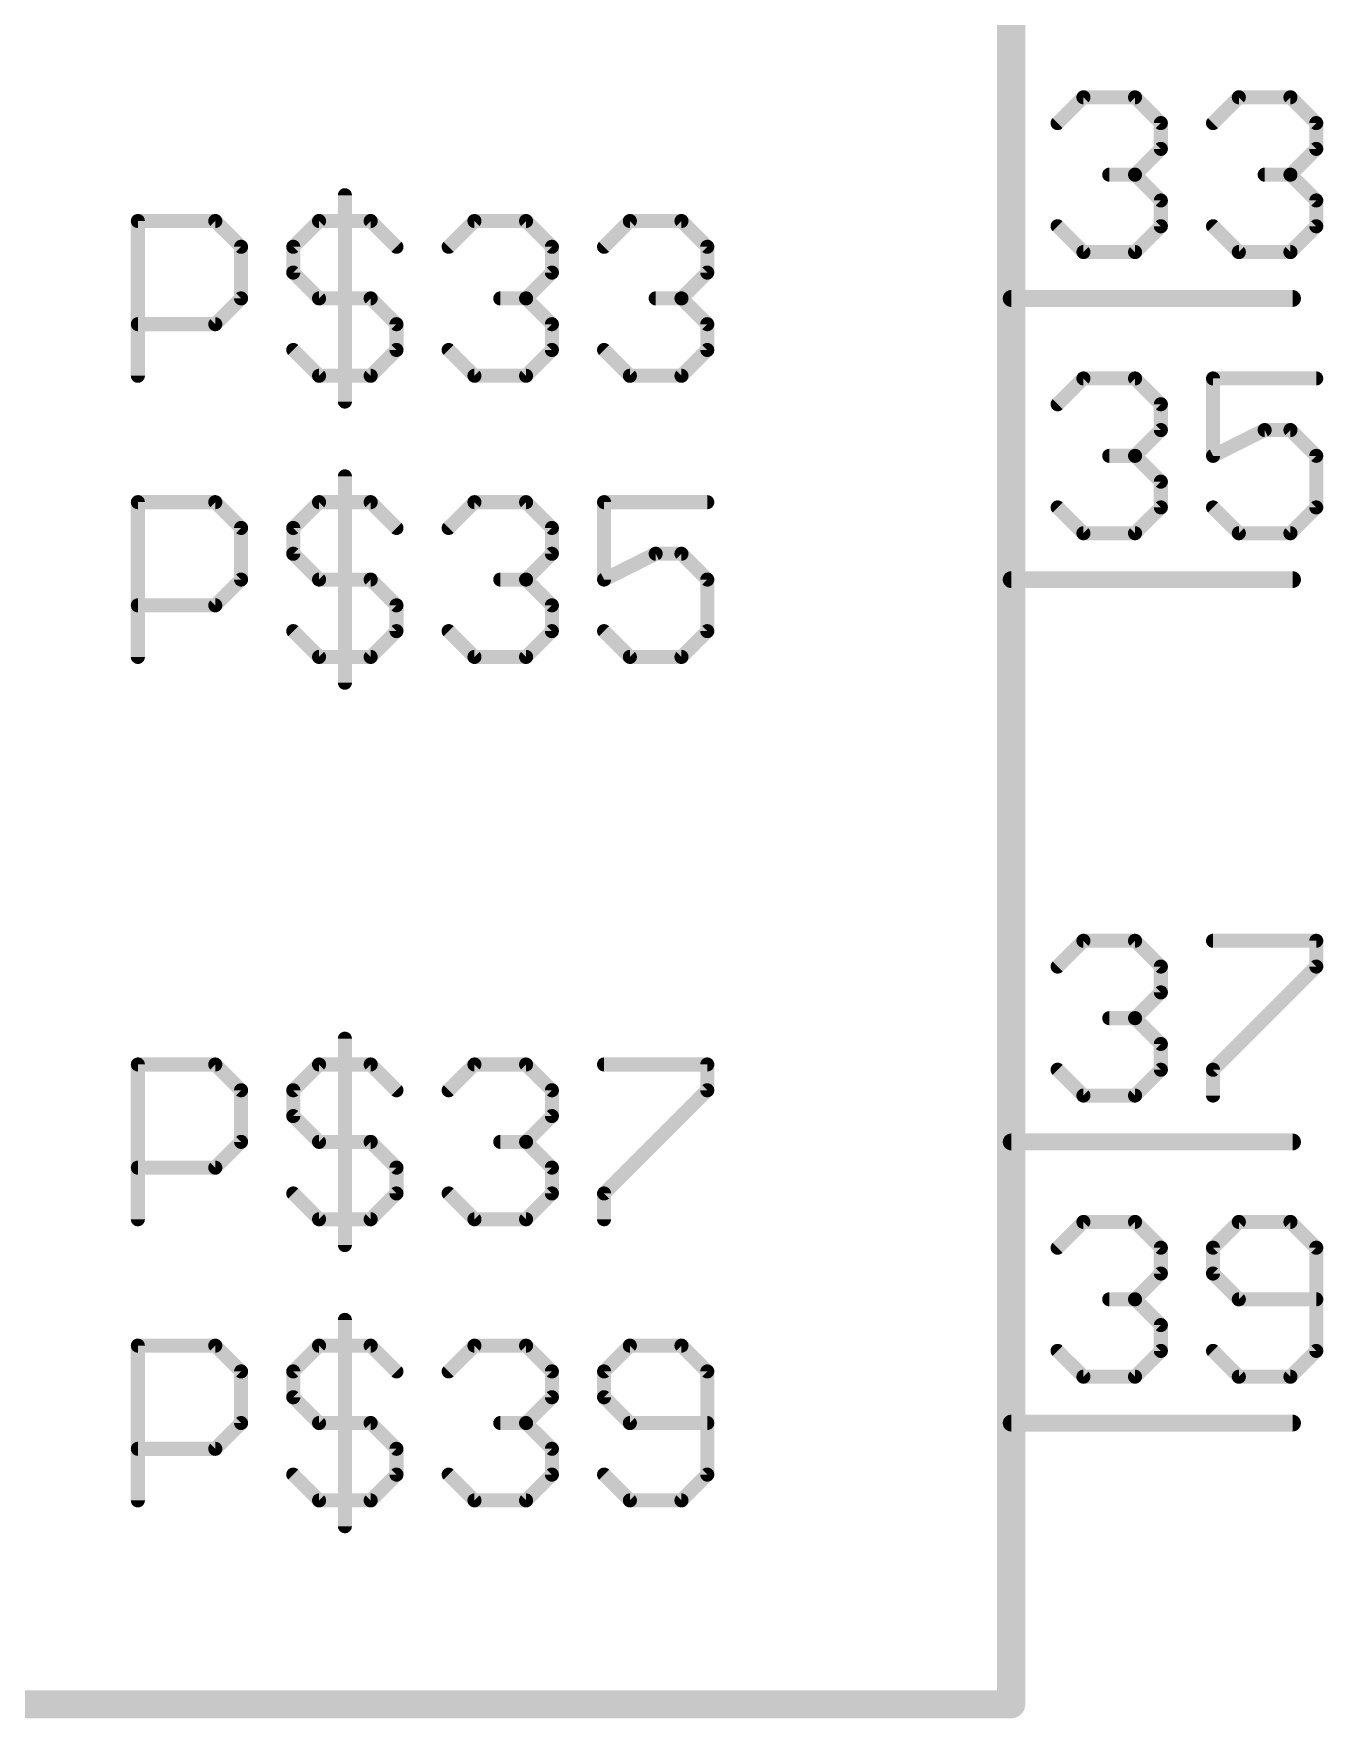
# Model space of a CAD drawing. Extents: x -72 to 265, y -97 to 216.
# Drawn here: x -3.75 to 7.9, y 131.95 to 147.17 of the extents above; entities that cross this region are included whole.
import ezdxf

# ---------------------------------------------------------------- set-up
doc = ezdxf.new("R2010")
doc.units = 0
doc.layers.add('94', color=14, linetype='CONTINUOUS')
doc.layers.add('95', color=251, linetype='CONTINUOUS')

msp = doc.modelspace()

# ---------------------------------------------------------------- linework, layer by layer
at = {"layer": '94'}
for points, const_width in [([(5.08, 132.08), (5.08, 215.9)], 0.254), ([(7.62, 144.78), (5.08, 144.78)], 0.1524), ([(7.62, 142.24), (5.08, 142.24)], 0.1524), ([(7.62, 137.16), (5.08, 137.16)], 0.1524), ([(7.62, 134.62), (5.08, 134.62)], 0.1524), ([(-22.86, 132.08), (5.08, 132.08)], 0.254)]:
    msp.add_lwpolyline(points, dxfattribs=dict(at, const_width=const_width))
for points, const_width in [([(5.08, 144.8181, 1), (5.08, 144.7419)], 0.0762), ([(7.62, 144.7419, 1), (7.62, 144.8181)], 0.0762), ([(5.08, 142.2781, 1), (5.08, 142.2019)], 0.0762), ([(7.62, 142.2019, 1), (7.62, 142.2781)], 0.0762), ([(5.08, 137.1981, 1), (5.08, 137.1219)], 0.0762), ([(7.62, 137.1219, 1), (7.62, 137.1981)], 0.0762), ([(5.08, 134.6581, 1), (5.08, 134.5819)], 0.0762), ([(7.62, 134.5819, 1), (7.62, 134.6581)], 0.0762), ([(5.0165, 132.08, 1), (5.1435, 132.08)], 0.127), ([(5.08, 132.0165, 1), (5.08, 132.1435)], 0.127)]:
    msp.add_lwpolyline(points, format="xyb", dxfattribs=dict(at, const_width=const_width))
at = {"layer": '95', "const_width": 0.127}
for points in [[(5.4991, 146.3643), (5.7321, 146.5973)], [(5.7321, 146.5973), (6.1982, 146.5973)], [(6.1982, 146.5973), (6.4312, 146.3643)], [(6.9024, 146.3643), (7.1354, 146.5973)], [(7.1354, 146.5973), (7.6015, 146.5973)], [(7.6015, 146.5973), (7.8345, 146.3643)], [(6.4312, 146.3643), (6.4312, 146.1312)], [(7.8345, 146.3643), (7.8345, 146.1312)], [(6.4312, 146.1312), (6.1982, 145.8982)], [(7.8345, 146.1312), (7.6015, 145.8982)], [(6.1982, 145.8982), (5.9652, 145.8982)], [(6.1982, 145.8982), (6.4312, 145.6652)], [(7.6015, 145.8982), (7.3684, 145.8982)], [(7.6015, 145.8982), (7.8345, 145.6652)], [(-0.9371, 145.7127), (-0.9371, 143.8485)], [(6.4312, 145.6652), (6.4312, 145.4321)], [(7.8345, 145.6652), (7.8345, 145.4321)], [(-2.8064, 144.0815), (-2.8064, 145.4797)], [(-2.8064, 145.4797), (-2.1073, 145.4797)], [(-2.1073, 145.4797), (-1.8743, 145.2467)], [(-1.4031, 145.2467), (-1.1701, 145.4797)], [(-1.1701, 145.4797), (-0.704, 145.4797)], [(-0.704, 145.4797), (-0.471, 145.2467)], [(0.0001, 145.2467), (0.2332, 145.4797)], [(0.2332, 145.4797), (0.6992, 145.4797)], [(0.6992, 145.4797), (0.9323, 145.2467)], [(1.4034, 145.2467), (1.6365, 145.4797)], [(1.6365, 145.4797), (2.1025, 145.4797)], [(2.1025, 145.4797), (2.3355, 145.2467)], [(5.7321, 145.1991), (5.4991, 145.4321)], [(6.4312, 145.4321), (6.1982, 145.1991)], [(7.1354, 145.1991), (6.9024, 145.4321)], [(7.8345, 145.4321), (7.6015, 145.1991)], [(-1.8743, 145.2467), (-1.8743, 144.7806)], [(-1.4031, 145.0136), (-1.4031, 145.2467)], [(0.9323, 145.2467), (0.9323, 145.0136)], [(2.3355, 145.2467), (2.3355, 145.0136)], [(6.1982, 145.1991), (5.7321, 145.1991)], [(7.6015, 145.1991), (7.1354, 145.1991)], [(-1.1701, 144.7806), (-1.4031, 145.0136)], [(0.9323, 145.0136), (0.6992, 144.7806)], [(2.3355, 145.0136), (2.1025, 144.7806)], [(-1.8743, 144.7806), (-2.1073, 144.5476)], [(-0.704, 144.7806), (-1.1701, 144.7806)], [(-0.471, 144.5476), (-0.704, 144.7806)], [(0.6992, 144.7806), (0.4662, 144.7806)], [(0.6992, 144.7806), (0.9323, 144.5476)], [(2.1025, 144.7806), (1.8695, 144.7806)], [(2.1025, 144.7806), (2.3355, 144.5476)], [(-2.1073, 144.5476), (-2.8064, 144.5476)], [(-0.471, 144.3145), (-0.471, 144.5476)], [(0.9323, 144.5476), (0.9323, 144.3145)], [(2.3355, 144.5476), (2.3355, 144.3145)], [(-1.4031, 144.3145), (-1.1701, 144.0815)], [(-0.704, 144.0815), (-0.471, 144.3145)], [(0.2332, 144.0815), (0.0001, 144.3145)], [(0.9323, 144.3145), (0.6992, 144.0815)], [(1.6365, 144.0815), (1.4034, 144.3145)], [(2.3355, 144.3145), (2.1025, 144.0815)], [(-1.1701, 144.0815), (-0.704, 144.0815)], [(0.6992, 144.0815), (0.2332, 144.0815)], [(2.1025, 144.0815), (1.6365, 144.0815)], [(5.4991, 143.8243), (5.7321, 144.0573)], [(5.7321, 144.0573), (6.1982, 144.0573)], [(6.1982, 144.0573), (6.4312, 143.8243)], [(7.8345, 144.0573), (6.9024, 144.0573)], [(6.9024, 144.0573), (6.9024, 143.3582)], [(6.4312, 143.8243), (6.4312, 143.5912)], [(6.4312, 143.5912), (6.1982, 143.3582)], [(6.9024, 143.3582), (7.3684, 143.5912)], [(7.3684, 143.5912), (7.6015, 143.5912)], [(7.6015, 143.5912), (7.8345, 143.3582)], [(6.1982, 143.3582), (5.9652, 143.3582)], [(6.1982, 143.3582), (6.4312, 143.1252)], [(7.8345, 143.3582), (7.8345, 142.8921)], [(-0.9371, 143.1727), (-0.9371, 141.3085)], [(6.4312, 143.1252), (6.4312, 142.8921)], [(-2.8064, 141.5415), (-2.8064, 142.9397)], [(-2.8064, 142.9397), (-2.1073, 142.9397)], [(-2.1073, 142.9397), (-1.8743, 142.7067)], [(-1.4031, 142.7067), (-1.1701, 142.9397)], [(-1.1701, 142.9397), (-0.704, 142.9397)], [(-0.704, 142.9397), (-0.471, 142.7067)], [(0.0001, 142.7067), (0.2332, 142.9397)], [(0.2332, 142.9397), (0.6992, 142.9397)], [(0.6992, 142.9397), (0.9323, 142.7067)], [(2.3355, 142.9397), (1.4034, 142.9397)], [(1.4034, 142.9397), (1.4034, 142.2406)], [(5.7321, 142.6591), (5.4991, 142.8921)], [(6.4312, 142.8921), (6.1982, 142.6591)], [(7.1354, 142.6591), (6.9024, 142.8921)], [(7.8345, 142.8921), (7.6015, 142.6591)], [(-1.8743, 142.7067), (-1.8743, 142.2406)], [(-1.4031, 142.4736), (-1.4031, 142.7067)], [(0.9323, 142.7067), (0.9323, 142.4736)], [(6.1982, 142.6591), (5.7321, 142.6591)], [(7.6015, 142.6591), (7.1354, 142.6591)], [(-1.1701, 142.2406), (-1.4031, 142.4736)], [(0.9323, 142.4736), (0.6992, 142.2406)], [(1.4034, 142.2406), (1.8695, 142.4736)], [(1.8695, 142.4736), (2.1025, 142.4736)], [(2.1025, 142.4736), (2.3355, 142.2406)], [(-1.8743, 142.2406), (-2.1073, 142.0076)], [(-0.704, 142.2406), (-1.1701, 142.2406)], [(-0.471, 142.0076), (-0.704, 142.2406)], [(0.6992, 142.2406), (0.4662, 142.2406)], [(0.6992, 142.2406), (0.9323, 142.0076)], [(2.3355, 142.2406), (2.3355, 141.7745)], [(-2.1073, 142.0076), (-2.8064, 142.0076)], [(-0.471, 141.7745), (-0.471, 142.0076)], [(0.9323, 142.0076), (0.9323, 141.7745)], [(-1.4031, 141.7745), (-1.1701, 141.5415)], [(-0.704, 141.5415), (-0.471, 141.7745)], [(0.2332, 141.5415), (0.0001, 141.7745)], [(0.9323, 141.7745), (0.6992, 141.5415)], [(1.6365, 141.5415), (1.4034, 141.7745)], [(2.3355, 141.7745), (2.1025, 141.5415)], [(-1.1701, 141.5415), (-0.704, 141.5415)], [(0.6992, 141.5415), (0.2332, 141.5415)], [(2.1025, 141.5415), (1.6365, 141.5415)], [(5.4991, 138.7443), (5.7321, 138.9773)], [(5.7321, 138.9773), (6.1982, 138.9773)], [(6.1982, 138.9773), (6.4312, 138.7443)], [(6.9024, 138.9773), (7.8345, 138.9773)], [(7.8345, 138.9773), (7.8345, 138.7443)], [(6.4312, 138.7443), (6.4312, 138.5112)], [(7.8345, 138.7443), (6.9024, 137.8121)], [(6.4312, 138.5112), (6.1982, 138.2782)], [(6.1982, 138.2782), (5.9652, 138.2782)], [(6.1982, 138.2782), (6.4312, 138.0452)], [(-0.9371, 138.0927), (-0.9371, 136.2285)], [(6.4312, 138.0452), (6.4312, 137.8121)], [(-2.8064, 136.4615), (-2.8064, 137.8597)], [(-2.8064, 137.8597), (-2.1073, 137.8597)], [(-2.1073, 137.8597), (-1.8743, 137.6267)], [(-1.4031, 137.6267), (-1.1701, 137.8597)], [(-1.1701, 137.8597), (-0.704, 137.8597)], [(-0.704, 137.8597), (-0.471, 137.6267)], [(0.0001, 137.6267), (0.2332, 137.8597)], [(0.2332, 137.8597), (0.6992, 137.8597)], [(0.6992, 137.8597), (0.9323, 137.6267)], [(1.4034, 137.8597), (2.3355, 137.8597)], [(2.3355, 137.8597), (2.3355, 137.6267)], [(5.7321, 137.5791), (5.4991, 137.8121)], [(6.4312, 137.8121), (6.1982, 137.5791)], [(6.9024, 137.8121), (6.9024, 137.5791)], [(-1.8743, 137.6267), (-1.8743, 137.1606)], [(-1.4031, 137.3936), (-1.4031, 137.6267)], [(0.9323, 137.6267), (0.9323, 137.3936)], [(2.3355, 137.6267), (1.4034, 136.6945)], [(6.1982, 137.5791), (5.7321, 137.5791)], [(-1.1701, 137.1606), (-1.4031, 137.3936)], [(0.9323, 137.3936), (0.6992, 137.1606)], [(-1.8743, 137.1606), (-2.1073, 136.9276)], [(-0.704, 137.1606), (-1.1701, 137.1606)], [(-0.471, 136.9276), (-0.704, 137.1606)], [(0.6992, 137.1606), (0.4662, 137.1606)], [(0.6992, 137.1606), (0.9323, 136.9276)], [(-2.1073, 136.9276), (-2.8064, 136.9276)], [(-0.471, 136.6945), (-0.471, 136.9276)], [(0.9323, 136.9276), (0.9323, 136.6945)], [(-1.4031, 136.6945), (-1.1701, 136.4615)], [(-0.704, 136.4615), (-0.471, 136.6945)], [(0.2332, 136.4615), (0.0001, 136.6945)], [(0.9323, 136.6945), (0.6992, 136.4615)], [(1.4034, 136.6945), (1.4034, 136.4615)], [(-1.1701, 136.4615), (-0.704, 136.4615)], [(0.6992, 136.4615), (0.2332, 136.4615)], [(5.4991, 136.2043), (5.7321, 136.4373)], [(5.7321, 136.4373), (6.1982, 136.4373)], [(6.1982, 136.4373), (6.4312, 136.2043)], [(7.1354, 136.4373), (6.9024, 136.2043)], [(7.6015, 136.4373), (7.1354, 136.4373)], [(7.8345, 136.2043), (7.6015, 136.4373)], [(6.4312, 136.2043), (6.4312, 135.9712)], [(6.9024, 136.2043), (6.9024, 135.9712)], [(7.8345, 135.2721), (7.8345, 136.2043)], [(6.4312, 135.9712), (6.1982, 135.7382)], [(6.9024, 135.9712), (7.1354, 135.7382)], [(6.1982, 135.7382), (5.9652, 135.7382)], [(6.1982, 135.7382), (6.4312, 135.5052)], [(7.1354, 135.7382), (7.8345, 135.7382)], [(-0.9371, 135.5527), (-0.9371, 133.6885)], [(6.4312, 135.5052), (6.4312, 135.2721)], [(-2.8064, 133.9215), (-2.8064, 135.3197)], [(-2.8064, 135.3197), (-2.1073, 135.3197)], [(-2.1073, 135.3197), (-1.8743, 135.0867)], [(-1.4031, 135.0867), (-1.1701, 135.3197)], [(-1.1701, 135.3197), (-0.704, 135.3197)], [(-0.704, 135.3197), (-0.471, 135.0867)], [(0.0001, 135.0867), (0.2332, 135.3197)], [(0.2332, 135.3197), (0.6992, 135.3197)], [(0.6992, 135.3197), (0.9323, 135.0867)], [(1.6365, 135.3197), (1.4034, 135.0867)], [(2.1025, 135.3197), (1.6365, 135.3197)], [(2.3355, 135.0867), (2.1025, 135.3197)], [(5.7321, 135.0391), (5.4991, 135.2721)], [(6.4312, 135.2721), (6.1982, 135.0391)], [(6.9024, 135.2721), (7.1354, 135.0391)], [(7.6015, 135.0391), (7.8345, 135.2721)], [(-1.8743, 135.0867), (-1.8743, 134.6206)], [(-1.4031, 134.8536), (-1.4031, 135.0867)], [(0.9323, 135.0867), (0.9323, 134.8536)], [(1.4034, 135.0867), (1.4034, 134.8536)], [(2.3355, 134.1545), (2.3355, 135.0867)], [(6.1982, 135.0391), (5.7321, 135.0391)], [(7.1354, 135.0391), (7.6015, 135.0391)], [(-1.1701, 134.6206), (-1.4031, 134.8536)], [(0.9323, 134.8536), (0.6992, 134.6206)], [(1.4034, 134.8536), (1.6365, 134.6206)], [(-1.8743, 134.6206), (-2.1073, 134.3876)], [(-0.704, 134.6206), (-1.1701, 134.6206)], [(-0.471, 134.3876), (-0.704, 134.6206)], [(0.6992, 134.6206), (0.4662, 134.6206)], [(0.6992, 134.6206), (0.9323, 134.3876)], [(1.6365, 134.6206), (2.3355, 134.6206)], [(-2.1073, 134.3876), (-2.8064, 134.3876)], [(-0.471, 134.1545), (-0.471, 134.3876)], [(0.9323, 134.3876), (0.9323, 134.1545)], [(-1.4031, 134.1545), (-1.1701, 133.9215)], [(-0.704, 133.9215), (-0.471, 134.1545)], [(0.2332, 133.9215), (0.0001, 134.1545)], [(0.9323, 134.1545), (0.6992, 133.9215)], [(1.4034, 134.1545), (1.6365, 133.9215)], [(2.1025, 133.9215), (2.3355, 134.1545)], [(-1.1701, 133.9215), (-0.704, 133.9215)], [(0.6992, 133.9215), (0.2332, 133.9215)], [(1.6365, 133.9215), (2.1025, 133.9215)]]:
    msp.add_lwpolyline(points, dxfattribs=at)
at = {"layer": '95', "const_width": 0.0635}
for points in [[(5.7321, 146.629, 1), (5.7321, 146.5655)], [(5.7546, 146.5748, 1), (5.7097, 146.6197)], [(6.2206, 146.6197, 1), (6.1757, 146.5748)], [(6.1982, 146.5655, 1), (6.1982, 146.629)], [(7.1354, 146.629, 1), (7.1354, 146.5655)], [(7.1579, 146.5748, 1), (7.113, 146.6197)], [(7.6239, 146.6197, 1), (7.579, 146.5748)], [(7.6015, 146.5655, 1), (7.6015, 146.629)], [(5.4766, 146.3867, 1), (5.5216, 146.3418)], [(6.463, 146.3643, 1), (6.3995, 146.3643)], [(6.4088, 146.3418, 1), (6.4537, 146.3867)], [(6.8799, 146.3867, 1), (6.9248, 146.3418)], [(7.8663, 146.3643, 1), (7.8028, 146.3643)], [(7.8121, 146.3418, 1), (7.857, 146.3867)], [(6.3995, 146.1312, 1), (6.463, 146.1312)], [(6.4537, 146.1088, 1), (6.4088, 146.1537)], [(7.8028, 146.1312, 1), (7.8663, 146.1312)], [(7.857, 146.1088, 1), (7.8121, 146.1537)], [(5.9652, 145.9299, 1), (5.9652, 145.8664)], [(6.2206, 145.9206, 1), (6.1757, 145.8757)], [(6.1757, 145.9206, 1), (6.2206, 145.8757)], [(6.1982, 145.8664, 1), (6.1982, 145.9299)], [(7.3684, 145.9299, 1), (7.3684, 145.8664)], [(7.6239, 145.9206, 1), (7.579, 145.8757)], [(7.579, 145.9206, 1), (7.6239, 145.8757)], [(7.6015, 145.8664, 1), (7.6015, 145.9299)], [(-0.9053, 145.7127, 1), (-0.9688, 145.7127)], [(6.463, 145.6652, 1), (6.3995, 145.6652)], [(6.4088, 145.6427, 1), (6.4537, 145.6876)], [(7.8663, 145.6652, 1), (7.8028, 145.6652)], [(7.8121, 145.6427, 1), (7.857, 145.6876)], [(-2.7747, 145.4797, 1), (-2.8382, 145.4797)], [(-2.8064, 145.5114, 1), (-2.8064, 145.4479)], [(-2.0849, 145.5021, 1), (-2.1298, 145.4572)], [(-2.1073, 145.4479, 1), (-2.1073, 145.5114)], [(-1.1701, 145.5114, 1), (-1.1701, 145.4479)], [(-1.1477, 145.4572, 1), (-1.1926, 145.5021)], [(-0.6816, 145.5021, 1), (-0.7265, 145.4572)], [(-0.704, 145.4479, 1), (-0.704, 145.5114)], [(0.2332, 145.5114, 1), (0.2332, 145.4479)], [(0.2556, 145.4572, 1), (0.2107, 145.5021)], [(0.7217, 145.5021, 1), (0.6768, 145.4572)], [(0.6992, 145.4479, 1), (0.6992, 145.5114)], [(1.6365, 145.5114, 1), (1.6365, 145.4479)], [(1.6589, 145.4572, 1), (1.614, 145.5021)], [(2.125, 145.5021, 1), (2.0801, 145.4572)], [(2.1025, 145.4479, 1), (2.1025, 145.5114)], [(5.5216, 145.4546, 1), (5.4766, 145.4097)], [(6.4537, 145.4097, 1), (6.4088, 145.4546)], [(6.9248, 145.4546, 1), (6.8799, 145.4097)], [(7.857, 145.4097, 1), (7.8121, 145.4546)], [(6.3995, 145.4321, 1), (6.463, 145.4321)], [(7.8028, 145.4321, 1), (7.8663, 145.4321)], [(-1.8425, 145.2467, 1), (-1.906, 145.2467)], [(-1.8967, 145.2242, 1), (-1.8518, 145.2691)], [(-1.3714, 145.2467, 1), (-1.4349, 145.2467)], [(-1.4256, 145.2691, 1), (-1.3807, 145.2242)], [(-0.4935, 145.2242, 1), (-0.4486, 145.2691)], [(-0.0223, 145.2691, 1), (0.0226, 145.2242)], [(0.964, 145.2467, 1), (0.9005, 145.2467)], [(0.9098, 145.2242, 1), (0.9547, 145.2691)], [(1.381, 145.2691, 1), (1.4259, 145.2242)], [(2.3673, 145.2467, 1), (2.3038, 145.2467)], [(2.3131, 145.2242, 1), (2.358, 145.2691)], [(5.7321, 145.2309, 1), (5.7321, 145.1674)], [(5.7097, 145.1766, 1), (5.7546, 145.2216)], [(6.1757, 145.2216, 1), (6.2206, 145.1766)], [(6.1982, 145.1674, 1), (6.1982, 145.2309)], [(7.1354, 145.2309, 1), (7.1354, 145.1674)], [(7.113, 145.1766, 1), (7.1579, 145.2216)], [(7.579, 145.2216, 1), (7.6239, 145.1766)], [(7.6015, 145.1674, 1), (7.6015, 145.2309)], [(-1.4349, 145.0136, 1), (-1.3714, 145.0136)], [(-1.3807, 145.0361, 1), (-1.4256, 144.9912)], [(0.9005, 145.0136, 1), (0.964, 145.0136)], [(0.9547, 144.9912, 1), (0.9098, 145.0361)], [(2.3038, 145.0136, 1), (2.3673, 145.0136)], [(2.358, 144.9912, 1), (2.3131, 145.0361)], [(-1.906, 144.7806, 1), (-1.8425, 144.7806)], [(-1.8518, 144.7581, 1), (-1.8967, 144.803)], [(-1.1701, 144.8123, 1), (-1.1701, 144.7488)], [(-1.1926, 144.7581, 1), (-1.1477, 144.803)], [(-0.6816, 144.803, 1), (-0.7265, 144.7581)], [(-0.704, 144.7488, 1), (-0.704, 144.8123)], [(0.4662, 144.8123, 1), (0.4662, 144.7488)], [(0.7217, 144.803, 1), (0.6768, 144.7581)], [(0.6768, 144.803, 1), (0.7217, 144.7581)], [(0.6992, 144.7488, 1), (0.6992, 144.8123)], [(1.8695, 144.8123, 1), (1.8695, 144.7488)], [(2.125, 144.803, 1), (2.0801, 144.7581)], [(2.0801, 144.803, 1), (2.125, 144.7581)], [(2.1025, 144.7488, 1), (2.1025, 144.8123)], [(-2.8064, 144.5793, 1), (-2.8064, 144.5158)], [(-2.1298, 144.57, 1), (-2.0849, 144.5251)], [(-2.1073, 144.5158, 1), (-2.1073, 144.5793)], [(-0.4393, 144.5476, 1), (-0.5028, 144.5476)], [(-0.4935, 144.5251, 1), (-0.4486, 144.57)], [(0.964, 144.5476, 1), (0.9005, 144.5476)], [(0.9098, 144.5251, 1), (0.9547, 144.57)], [(2.3673, 144.5476, 1), (2.3038, 144.5476)], [(2.3131, 144.5251, 1), (2.358, 144.57)], [(-1.3807, 144.337, 1), (-1.4256, 144.2921)], [(-0.5028, 144.3145, 1), (-0.4393, 144.3145)], [(-0.4486, 144.2921, 1), (-0.4935, 144.337)], [(0.0226, 144.337, 1), (-0.0223, 144.2921)], [(0.9005, 144.3145, 1), (0.964, 144.3145)], [(0.9547, 144.2921, 1), (0.9098, 144.337)], [(1.4259, 144.337, 1), (1.381, 144.2921)], [(2.3038, 144.3145, 1), (2.3673, 144.3145)], [(2.358, 144.2921, 1), (2.3131, 144.337)], [(-1.1701, 144.1132, 1), (-1.1701, 144.0498)], [(-1.1926, 144.059, 1), (-1.1477, 144.104)], [(-0.7265, 144.104, 1), (-0.6816, 144.059)], [(-0.704, 144.0498, 1), (-0.704, 144.1132)], [(0.2332, 144.1132, 1), (0.2332, 144.0498)], [(0.2107, 144.059, 1), (0.2556, 144.104)], [(0.6768, 144.104, 1), (0.7217, 144.059)], [(0.6992, 144.0498, 1), (0.6992, 144.1132)], [(1.6365, 144.1132, 1), (1.6365, 144.0498)], [(1.614, 144.059, 1), (1.6589, 144.104)], [(2.0801, 144.104, 1), (2.125, 144.059)], [(2.1025, 144.0498, 1), (2.1025, 144.1132)], [(-2.8382, 144.0815, 1), (-2.7747, 144.0815)], [(5.7321, 144.089, 1), (5.7321, 144.0255)], [(5.7546, 144.0348, 1), (5.7097, 144.0797)], [(6.2206, 144.0797, 1), (6.1757, 144.0348)], [(6.1982, 144.0255, 1), (6.1982, 144.089)], [(6.9341, 144.0573, 1), (6.8706, 144.0573)], [(6.9024, 144.089, 1), (6.9024, 144.0255)], [(7.8345, 144.0255, 1), (7.8345, 144.089)], [(-0.9688, 143.8485, 1), (-0.9053, 143.8485)], [(5.4766, 143.8467, 1), (5.5216, 143.8018)], [(6.463, 143.8243, 1), (6.3995, 143.8243)], [(6.4088, 143.8018, 1), (6.4537, 143.8467)], [(6.3995, 143.5912, 1), (6.463, 143.5912)], [(6.4537, 143.5688, 1), (6.4088, 143.6137)], [(7.3684, 143.623, 1), (7.3684, 143.5595)], [(7.3826, 143.5628, 1), (7.3542, 143.6196)], [(7.6239, 143.6137, 1), (7.579, 143.5688)], [(7.6015, 143.5595, 1), (7.6015, 143.623)], [(5.9652, 143.3899, 1), (5.9652, 143.3264)], [(6.2206, 143.3806, 1), (6.1757, 143.3357)], [(6.1757, 143.3806, 1), (6.2206, 143.3357)], [(6.1982, 143.3264, 1), (6.1982, 143.3899)], [(6.8706, 143.3582, 1), (6.9341, 143.3582)], [(6.8882, 143.3866, 1), (6.9166, 143.3298)], [(7.8663, 143.3582, 1), (7.8028, 143.3582)], [(7.8121, 143.3357, 1), (7.857, 143.3806)], [(-0.9053, 143.1727, 1), (-0.9688, 143.1727)], [(6.463, 143.1252, 1), (6.3995, 143.1252)], [(6.4088, 143.1027, 1), (6.4537, 143.1476)], [(-2.7747, 142.9397, 1), (-2.8382, 142.9397)], [(-2.8064, 142.9714, 1), (-2.8064, 142.9079)], [(-2.0849, 142.9621, 1), (-2.1298, 142.9172)], [(-2.1073, 142.9079, 1), (-2.1073, 142.9714)], [(-1.1701, 142.9714, 1), (-1.1701, 142.9079)], [(-1.1477, 142.9172, 1), (-1.1926, 142.9621)], [(-0.6816, 142.9621, 1), (-0.7265, 142.9172)], [(-0.704, 142.9079, 1), (-0.704, 142.9714)], [(0.2332, 142.9714, 1), (0.2332, 142.9079)], [(0.2556, 142.9172, 1), (0.2107, 142.9621)], [(0.7217, 142.9621, 1), (0.6768, 142.9172)], [(0.6992, 142.9079, 1), (0.6992, 142.9714)], [(1.4352, 142.9397, 1), (1.3717, 142.9397)], [(1.4034, 142.9714, 1), (1.4034, 142.9079)], [(2.3355, 142.9079, 1), (2.3355, 142.9714)], [(5.5216, 142.9146, 1), (5.4766, 142.8697)], [(6.3995, 142.8921, 1), (6.463, 142.8921)], [(6.4537, 142.8697, 1), (6.4088, 142.9146)], [(6.9248, 142.9146, 1), (6.8799, 142.8697)], [(7.8028, 142.8921, 1), (7.8663, 142.8921)], [(7.857, 142.8697, 1), (7.8121, 142.9146)], [(-1.8425, 142.7067, 1), (-1.906, 142.7067)], [(-1.8967, 142.6842, 1), (-1.8518, 142.7291)], [(-1.3714, 142.7067, 1), (-1.4349, 142.7067)], [(-1.4256, 142.7291, 1), (-1.3807, 142.6842)], [(-0.4935, 142.6842, 1), (-0.4486, 142.7291)], [(-0.0223, 142.7291, 1), (0.0226, 142.6842)], [(0.964, 142.7067, 1), (0.9005, 142.7067)], [(0.9098, 142.6842, 1), (0.9547, 142.7291)], [(5.7321, 142.6908, 1), (5.7321, 142.6274)], [(5.7097, 142.6366, 1), (5.7546, 142.6816)], [(6.1757, 142.6816, 1), (6.2206, 142.6366)], [(6.1982, 142.6274, 1), (6.1982, 142.6908)], [(7.1354, 142.6908, 1), (7.1354, 142.6274)], [(7.113, 142.6366, 1), (7.1579, 142.6816)], [(7.579, 142.6816, 1), (7.6239, 142.6366)], [(7.6015, 142.6274, 1), (7.6015, 142.6908)], [(-1.4349, 142.4736, 1), (-1.3714, 142.4736)], [(-1.3807, 142.4961, 1), (-1.4256, 142.4512)], [(0.9005, 142.4736, 1), (0.964, 142.4736)], [(0.9547, 142.4512, 1), (0.9098, 142.4961)], [(1.8695, 142.5054, 1), (1.8695, 142.4419)], [(1.8837, 142.4452, 1), (1.8553, 142.502)], [(2.125, 142.4961, 1), (2.0801, 142.4512)], [(2.1025, 142.4419, 1), (2.1025, 142.5054)], [(-1.8518, 142.2181, 1), (-1.8967, 142.263)], [(-1.1701, 142.2723, 1), (-1.1701, 142.2088)], [(-0.6816, 142.263, 1), (-0.7265, 142.2181)], [(-0.704, 142.2088, 1), (-0.704, 142.2723)], [(0.4662, 142.2723, 1), (0.4662, 142.2088)], [(0.7217, 142.263, 1), (0.6768, 142.2181)], [(0.6992, 142.2088, 1), (0.6992, 142.2723)], [(1.3892, 142.269, 1), (1.4176, 142.2122)], [(2.3673, 142.2406, 1), (2.3038, 142.2406)], [(-1.906, 142.2406, 1), (-1.8425, 142.2406)], [(-1.1926, 142.2181, 1), (-1.1477, 142.263)], [(0.6768, 142.263, 1), (0.7217, 142.2181)], [(1.3717, 142.2406, 1), (1.4352, 142.2406)], [(2.3131, 142.2181, 1), (2.358, 142.263)], [(-2.8064, 142.0393, 1), (-2.8064, 141.9758)], [(-2.1298, 142.03, 1), (-2.0849, 141.9851)], [(-2.1073, 141.9758, 1), (-2.1073, 142.0393)], [(-0.4393, 142.0076, 1), (-0.5028, 142.0076)], [(-0.4935, 141.9851, 1), (-0.4486, 142.03)], [(0.964, 142.0076, 1), (0.9005, 142.0076)], [(0.9098, 141.9851, 1), (0.9547, 142.03)], [(-1.3807, 141.797, 1), (-1.4256, 141.7521)], [(-0.5028, 141.7745, 1), (-0.4393, 141.7745)], [(-0.4486, 141.7521, 1), (-0.4935, 141.797)], [(0.0226, 141.797, 1), (-0.0223, 141.7521)], [(0.9005, 141.7745, 1), (0.964, 141.7745)], [(0.9547, 141.7521, 1), (0.9098, 141.797)], [(1.4259, 141.797, 1), (1.381, 141.7521)], [(2.3038, 141.7745, 1), (2.3673, 141.7745)], [(2.358, 141.7521, 1), (2.3131, 141.797)], [(-2.8382, 141.5415, 1), (-2.7747, 141.5415)], [(-1.1701, 141.5733, 1), (-1.1701, 141.5098)], [(-1.1926, 141.519, 1), (-1.1477, 141.564)], [(-0.7265, 141.564, 1), (-0.6816, 141.519)], [(-0.704, 141.5098, 1), (-0.704, 141.5733)], [(0.2332, 141.5733, 1), (0.2332, 141.5098)], [(0.2107, 141.519, 1), (0.2556, 141.564)], [(0.6768, 141.564, 1), (0.7217, 141.519)], [(0.6992, 141.5098, 1), (0.6992, 141.5733)], [(1.6365, 141.5733, 1), (1.6365, 141.5098)], [(1.614, 141.519, 1), (1.6589, 141.564)], [(2.0801, 141.564, 1), (2.125, 141.519)], [(2.1025, 141.5098, 1), (2.1025, 141.5733)], [(-0.9688, 141.3085, 1), (-0.9053, 141.3085)], [(5.7321, 139.009, 1), (5.7321, 138.9455)], [(5.7546, 138.9548, 1), (5.7097, 138.9997)], [(6.2206, 138.9997, 1), (6.1757, 138.9548)], [(6.1982, 138.9455, 1), (6.1982, 139.009)], [(6.9024, 139.009, 1), (6.9024, 138.9455)], [(7.8663, 138.9773, 1), (7.8028, 138.9773)], [(7.8345, 138.9455, 1), (7.8345, 139.009)], [(5.4766, 138.7667, 1), (5.5216, 138.7218)], [(6.463, 138.7443, 1), (6.3995, 138.7443)], [(6.4088, 138.7218, 1), (6.4537, 138.7667)], [(7.857, 138.7218, 1), (7.8121, 138.7667)], [(7.8028, 138.7443, 1), (7.8663, 138.7443)], [(6.3995, 138.5112, 1), (6.463, 138.5112)], [(6.4537, 138.4888, 1), (6.4088, 138.5337)], [(5.9652, 138.3099, 1), (5.9652, 138.2464)], [(6.2206, 138.3006, 1), (6.1757, 138.2557)], [(6.1982, 138.2464, 1), (6.1982, 138.3099)], [(6.1757, 138.3006, 1), (6.2206, 138.2557)], [(-0.9053, 138.0927, 1), (-0.9688, 138.0927)], [(6.463, 138.0452, 1), (6.3995, 138.0452)], [(6.4088, 138.0227, 1), (6.4537, 138.0676)], [(-2.7747, 137.8597, 1), (-2.8382, 137.8597)], [(-2.8064, 137.8914, 1), (-2.8064, 137.8279)], [(-2.0849, 137.8821, 1), (-2.1298, 137.8372)], [(-2.1073, 137.8279, 1), (-2.1073, 137.8914)], [(-1.1701, 137.8914, 1), (-1.1701, 137.8279)], [(-1.1477, 137.8372, 1), (-1.1926, 137.8821)], [(-0.6816, 137.8821, 1), (-0.7265, 137.8372)], [(-0.704, 137.8279, 1), (-0.704, 137.8914)], [(0.2332, 137.8914, 1), (0.2332, 137.8279)], [(0.2556, 137.8372, 1), (0.2107, 137.8821)], [(0.7217, 137.8821, 1), (0.6768, 137.8372)], [(0.6992, 137.8279, 1), (0.6992, 137.8914)], [(1.4034, 137.8914, 1), (1.4034, 137.8279)], [(2.3673, 137.8597, 1), (2.3038, 137.8597)], [(2.3355, 137.8279, 1), (2.3355, 137.8914)], [(5.5216, 137.8346, 1), (5.4766, 137.7897)], [(6.3995, 137.8121, 1), (6.463, 137.8121)], [(6.4537, 137.7897, 1), (6.4088, 137.8346)], [(6.9341, 137.8121, 1), (6.8706, 137.8121)], [(6.8799, 137.8346, 1), (6.9248, 137.7897)], [(-1.8425, 137.6267, 1), (-1.906, 137.6267)], [(-1.8967, 137.6042, 1), (-1.8518, 137.6491)], [(-1.3714, 137.6267, 1), (-1.4349, 137.6267)], [(-1.4256, 137.6491, 1), (-1.3807, 137.6042)], [(-0.4935, 137.6042, 1), (-0.4486, 137.6491)], [(-0.0223, 137.6491, 1), (0.0226, 137.6042)], [(0.964, 137.6267, 1), (0.9005, 137.6267)], [(0.9098, 137.6042, 1), (0.9547, 137.6491)], [(2.3038, 137.6267, 1), (2.3673, 137.6267)], [(2.358, 137.6042, 1), (2.3131, 137.6491)], [(5.7321, 137.6108, 1), (5.7321, 137.5474)], [(5.7097, 137.5566, 1), (5.7546, 137.6016)], [(6.1757, 137.6016, 1), (6.2206, 137.5566)], [(6.1982, 137.5474, 1), (6.1982, 137.6108)], [(6.8706, 137.5791, 1), (6.9341, 137.5791)], [(-1.3807, 137.4161, 1), (-1.4256, 137.3712)], [(0.9547, 137.3712, 1), (0.9098, 137.4161)], [(-1.4349, 137.3936, 1), (-1.3714, 137.3936)], [(0.9005, 137.3936, 1), (0.964, 137.3936)], [(-1.906, 137.1606, 1), (-1.8425, 137.1606)], [(-1.8518, 137.1381, 1), (-1.8967, 137.183)], [(-1.1701, 137.1923, 1), (-1.1701, 137.1288)], [(-1.1926, 137.1381, 1), (-1.1477, 137.183)], [(-0.6816, 137.183, 1), (-0.7265, 137.1381)], [(-0.704, 137.1288, 1), (-0.704, 137.1923)], [(0.4662, 137.1923, 1), (0.4662, 137.1288)], [(0.7217, 137.183, 1), (0.6768, 137.1381)], [(0.6768, 137.183, 1), (0.7217, 137.1381)], [(0.6992, 137.1288, 1), (0.6992, 137.1923)], [(-2.8064, 136.9593, 1), (-2.8064, 136.8958)], [(-2.1298, 136.95, 1), (-2.0849, 136.9051)], [(-2.1073, 136.8958, 1), (-2.1073, 136.9593)], [(-0.4393, 136.9276, 1), (-0.5028, 136.9276)], [(-0.4935, 136.9051, 1), (-0.4486, 136.95)], [(0.964, 136.9276, 1), (0.9005, 136.9276)], [(0.9098, 136.9051, 1), (0.9547, 136.95)], [(-1.3807, 136.717, 1), (-1.4256, 136.6721)], [(-0.5028, 136.6945, 1), (-0.4393, 136.6945)], [(-0.4486, 136.6721, 1), (-0.4935, 136.717)], [(0.0226, 136.717, 1), (-0.0223, 136.6721)], [(0.9005, 136.6945, 1), (0.964, 136.6945)], [(0.9547, 136.6721, 1), (0.9098, 136.717)], [(1.4352, 136.6945, 1), (1.3717, 136.6945)], [(1.381, 136.717, 1), (1.4259, 136.6721)], [(-1.1701, 136.4932, 1), (-1.1701, 136.4298)], [(-1.1926, 136.439, 1), (-1.1477, 136.484)], [(-0.7265, 136.484, 1), (-0.6816, 136.439)], [(-0.704, 136.4298, 1), (-0.704, 136.4932)], [(0.2332, 136.4932, 1), (0.2332, 136.4298)], [(0.2107, 136.439, 1), (0.2556, 136.484)], [(0.6768, 136.484, 1), (0.7217, 136.439)], [(0.6992, 136.4298, 1), (0.6992, 136.4932)], [(-2.8382, 136.4615, 1), (-2.7747, 136.4615)], [(1.3717, 136.4615, 1), (1.4352, 136.4615)], [(5.7321, 136.469, 1), (5.7321, 136.4055)], [(5.7546, 136.4148, 1), (5.7097, 136.4597)], [(6.2206, 136.4597, 1), (6.1757, 136.4148)], [(6.1982, 136.4055, 1), (6.1982, 136.469)], [(7.1354, 136.469, 1), (7.1354, 136.4055)], [(7.1579, 136.4148, 1), (7.113, 136.4597)], [(7.6239, 136.4597, 1), (7.579, 136.4148)], [(7.6015, 136.4055, 1), (7.6015, 136.469)], [(-0.9688, 136.2285, 1), (-0.9053, 136.2285)], [(5.4766, 136.2267, 1), (5.5216, 136.1818)], [(6.463, 136.2043, 1), (6.3995, 136.2043)], [(6.4088, 136.1818, 1), (6.4537, 136.2267)], [(6.9341, 136.2043, 1), (6.8706, 136.2043)], [(6.8799, 136.2267, 1), (6.9248, 136.1818)], [(7.8663, 136.2043, 1), (7.8028, 136.2043)], [(7.8121, 136.1818, 1), (7.857, 136.2267)], [(6.3995, 135.9712, 1), (6.463, 135.9712)], [(6.4537, 135.9488, 1), (6.4088, 135.9937)], [(6.8706, 135.9712, 1), (6.9341, 135.9712)], [(6.9248, 135.9937, 1), (6.8799, 135.9488)], [(5.9652, 135.7699, 1), (5.9652, 135.7064)], [(6.2206, 135.7606, 1), (6.1757, 135.7157)], [(6.1757, 135.7606, 1), (6.2206, 135.7157)], [(6.1982, 135.7064, 1), (6.1982, 135.7699)], [(7.1354, 135.7699, 1), (7.1354, 135.7064)], [(7.113, 135.7157, 1), (7.1579, 135.7606)], [(7.8345, 135.7064, 1), (7.8345, 135.7699)], [(-0.9053, 135.5527, 1), (-0.9688, 135.5527)], [(6.463, 135.5052, 1), (6.3995, 135.5052)], [(6.4088, 135.4827, 1), (6.4537, 135.5276)], [(-2.7747, 135.3197, 1), (-2.8382, 135.3197)], [(-2.8064, 135.3514, 1), (-2.8064, 135.2879)], [(-2.0849, 135.3421, 1), (-2.1298, 135.2972)], [(-2.1073, 135.2879, 1), (-2.1073, 135.3514)], [(-1.1701, 135.3514, 1), (-1.1701, 135.2879)], [(-1.1477, 135.2972, 1), (-1.1926, 135.3421)], [(-0.6816, 135.3421, 1), (-0.7265, 135.2972)], [(-0.704, 135.2879, 1), (-0.704, 135.3514)], [(0.2332, 135.3514, 1), (0.2332, 135.2879)], [(0.2556, 135.2972, 1), (0.2107, 135.3421)], [(0.7217, 135.3421, 1), (0.6768, 135.2972)], [(0.6992, 135.2879, 1), (0.6992, 135.3514)], [(1.6365, 135.3514, 1), (1.6365, 135.2879)], [(1.6589, 135.2972, 1), (1.614, 135.3421)], [(2.125, 135.3421, 1), (2.0801, 135.2972)], [(2.1025, 135.2879, 1), (2.1025, 135.3514)], [(5.5216, 135.2946, 1), (5.4766, 135.2497)], [(6.3995, 135.2721, 1), (6.463, 135.2721)], [(6.4537, 135.2497, 1), (6.4088, 135.2946)], [(6.9248, 135.2946, 1), (6.8799, 135.2497)], [(7.8028, 135.2721, 1), (7.8663, 135.2721)], [(7.857, 135.2497, 1), (7.8121, 135.2946)], [(-1.8425, 135.0867, 1), (-1.906, 135.0867)], [(-1.3714, 135.0867, 1), (-1.4349, 135.0867)], [(0.964, 135.0867, 1), (0.9005, 135.0867)], [(1.4352, 135.0867, 1), (1.3717, 135.0867)], [(2.3673, 135.0867, 1), (2.3038, 135.0867)], [(-1.8967, 135.0642, 1), (-1.8518, 135.1091)], [(-1.4256, 135.1091, 1), (-1.3807, 135.0642)], [(-0.4935, 135.0642, 1), (-0.4486, 135.1091)], [(-0.0223, 135.1091, 1), (0.0226, 135.0642)], [(0.9098, 135.0642, 1), (0.9547, 135.1091)], [(1.381, 135.1091, 1), (1.4259, 135.0642)], [(2.3131, 135.0642, 1), (2.358, 135.1091)], [(5.7321, 135.0709, 1), (5.7321, 135.0074)], [(5.7097, 135.0166, 1), (5.7546, 135.0616)], [(6.1757, 135.0616, 1), (6.2206, 135.0166)], [(6.1982, 135.0074, 1), (6.1982, 135.0709)], [(7.1354, 135.0709, 1), (7.1354, 135.0074)], [(7.113, 135.0166, 1), (7.1579, 135.0616)], [(7.579, 135.0616, 1), (7.6239, 135.0166)], [(7.6015, 135.0074, 1), (7.6015, 135.0709)], [(-1.4349, 134.8536, 1), (-1.3714, 134.8536)], [(-1.3807, 134.8761, 1), (-1.4256, 134.8312)], [(0.9005, 134.8536, 1), (0.964, 134.8536)], [(0.9547, 134.8312, 1), (0.9098, 134.8761)], [(1.3717, 134.8536, 1), (1.4352, 134.8536)], [(1.4259, 134.8761, 1), (1.381, 134.8312)], [(-1.906, 134.6206, 1), (-1.8425, 134.6206)], [(-1.8518, 134.5981, 1), (-1.8967, 134.643)], [(-1.1701, 134.6523, 1), (-1.1701, 134.5888)], [(-1.1926, 134.5981, 1), (-1.1477, 134.643)], [(-0.6816, 134.643, 1), (-0.7265, 134.5981)], [(-0.704, 134.5888, 1), (-0.704, 134.6523)], [(0.4662, 134.6523, 1), (0.4662, 134.5888)], [(0.7217, 134.643, 1), (0.6768, 134.5981)], [(0.6768, 134.643, 1), (0.7217, 134.5981)], [(0.6992, 134.5888, 1), (0.6992, 134.6523)], [(1.6365, 134.6523, 1), (1.6365, 134.5888)], [(1.614, 134.5981, 1), (1.6589, 134.643)], [(2.3355, 134.5888, 1), (2.3355, 134.6523)], [(-2.8064, 134.4193, 1), (-2.8064, 134.3558)], [(-2.1298, 134.41, 1), (-2.0849, 134.3651)], [(-2.1073, 134.3558, 1), (-2.1073, 134.4193)], [(-0.4393, 134.3876, 1), (-0.5028, 134.3876)], [(-0.4935, 134.3651, 1), (-0.4486, 134.41)], [(0.964, 134.3876, 1), (0.9005, 134.3876)], [(0.9098, 134.3651, 1), (0.9547, 134.41)], [(-1.3807, 134.177, 1), (-1.4256, 134.1321)], [(-0.5028, 134.1545, 1), (-0.4393, 134.1545)], [(-0.4486, 134.1321, 1), (-0.4935, 134.177)], [(0.0226, 134.177, 1), (-0.0223, 134.1321)], [(0.9005, 134.1545, 1), (0.964, 134.1545)], [(0.9547, 134.1321, 1), (0.9098, 134.177)], [(1.4259, 134.177, 1), (1.381, 134.1321)], [(2.3038, 134.1545, 1), (2.3673, 134.1545)], [(2.358, 134.1321, 1), (2.3131, 134.177)], [(-2.8382, 133.9215, 1), (-2.7747, 133.9215)], [(-1.1701, 133.9532, 1), (-1.1701, 133.8898)], [(-1.1926, 133.899, 1), (-1.1477, 133.944)], [(-0.7265, 133.944, 1), (-0.6816, 133.899)], [(-0.704, 133.8898, 1), (-0.704, 133.9532)], [(0.2332, 133.9532, 1), (0.2332, 133.8898)], [(0.2107, 133.899, 1), (0.2556, 133.944)], [(0.6768, 133.944, 1), (0.7217, 133.899)], [(0.6992, 133.8898, 1), (0.6992, 133.9532)], [(1.6365, 133.9532, 1), (1.6365, 133.8898)], [(1.614, 133.899, 1), (1.6589, 133.944)], [(2.0801, 133.944, 1), (2.125, 133.899)], [(2.1025, 133.8898, 1), (2.1025, 133.9532)], [(-0.9688, 133.6885, 1), (-0.9053, 133.6885)]]:
    msp.add_lwpolyline(points, format="xyb", dxfattribs=at)

doc.saveas('drawing.dxf')
